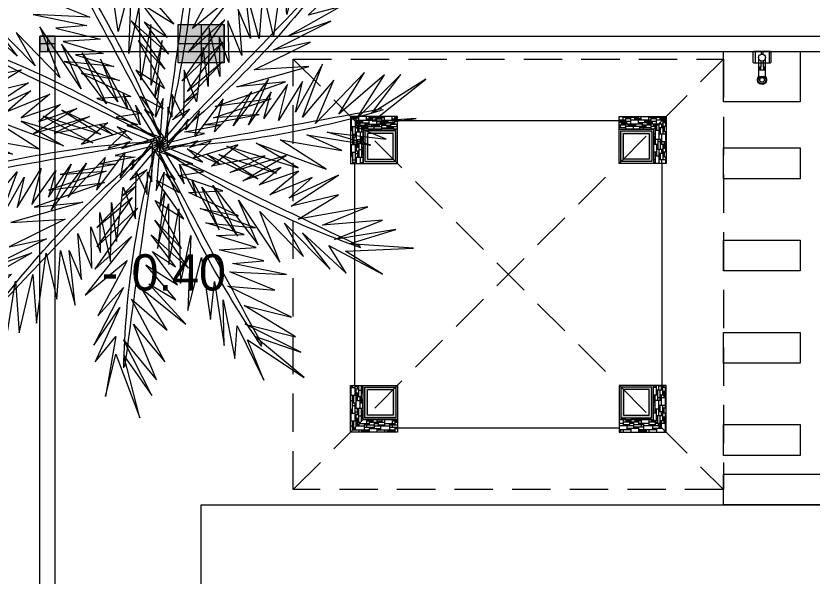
# Model space of a CAD drawing. Header units: millimetres. Extents: x -667 to -468, y -723 to -475.
# Drawn here: x -584.16 to -578.98, y -668.27 to -664.62 of the extents above; entities that cross this region are included whole.
import ezdxf

# ---------------------------------------------------------------- set-up
doc = ezdxf.new("R2010")
doc.units = ezdxf.units.MM
doc.linetypes.add('DASHED2', pattern=[0.375, 0.25, -0.125])
doc.linetypes.add('HIDDEN', pattern=[0.375, 0.25, -0.125])
doc.layers.get('0').update_dxf_attribs({"lineweight": 9})
for name, color, linetype, lineweight in [('BLOCK', 231, 'Continuous', 5), ('COLUMN', 11, 'Continuous', 9), ('dinding', 36, 'Continuous', 9), ('FIX', 12, 'Continuous', 9), ('GARIS ATAP', 24, 'HIDDEN', 0), ('HATCH 2', 250, 'Continuous', 5), ('NOTASI', 250, 'Continuous', 5), ('TEXT', 26, 'Continuous', 5), ('WALL', 1, 'Continuous', 9)]:
    doc.layers.add(name, color=color, linetype=linetype, lineweight=lineweight)
doc.layers.add('LANDSCAPE', color=7, linetype='Continuous', lineweight=9, true_color=0x002409)
doc.styles.get("Standard").update_dxf_attribs({"font": 'arial.ttf'})

# ---------------------------------------------------------------- blocks, each defined once
blk = doc.blocks.new('ffd')
at = {"layer": 'COLUMN'}
h = blk.add_hatch(color=256, dxfattribs=at)
h.paths.add_polyline_path([(-860.5849, -269.0408), (-860.3849, -269.0408), (-860.3849, -268.8408), (-860.5849, -268.8408)])
h.paths.add_polyline_path([(-860.5683, -268.8575), (-860.4016, -268.8575), (-860.4016, -269.0241), (-860.5683, -269.0241)], flags=16)
h = blk.add_hatch(color=256, dxfattribs=at)
h.paths.add_polyline_path([(-858.7183, -268.8408), (-858.9183, -268.8408), (-858.9183, -269.0408), (-858.7183, -269.0408)])
h.paths.add_polyline_path([(-858.7349, -269.0241), (-858.9016, -269.0241), (-858.9016, -268.8575), (-858.7349, -268.8575)], flags=16)
h = blk.add_hatch(color=256, dxfattribs=at)
h.paths.add_polyline_path([(-860.5849, -270.7075), (-860.3849, -270.7075), (-860.3849, -270.5075), (-860.5849, -270.5075)])
h.paths.add_polyline_path([(-860.5683, -270.5241), (-860.4016, -270.5241), (-860.4016, -270.6908), (-860.5683, -270.6908)], flags=16)
h = blk.add_hatch(color=256, dxfattribs=at)
h.paths.add_polyline_path([(-858.7183, -270.5075), (-858.9183, -270.5075), (-858.9183, -270.7075), (-858.7183, -270.7075)])
h.paths.add_polyline_path([(-858.7349, -270.6908), (-858.9016, -270.6908), (-858.9016, -270.5241), (-858.7349, -270.5241)], flags=16)
at = {"layer": 'HATCH 2'}
h = blk.add_hatch(dxfattribs=at)
h.set_pattern_fill('CUTSTONE', color=256, scale=0.166667, angle=-90, style=0, pattern_type=2)
h.set_pattern_definition([(270, (-875.11177, -341.37514), (0.16666667, -3e-17), [0.125, -0.04166667]), (270, (-875.10344, -341.37514), (0.16666667, -3e-17), [-0.05, 0.05, -0.025, 0.04166667]), (270, (-875.0951, -341.37514), (0.16666667, -3e-17), [-0.075, 0.09166667]), (270, (-875.08677, -341.37514), (0.16666667, -3e-17), [0.075, -0.09166667]), (270, (-875.07844, -341.37514), (0.16666667, -3e-17), [-0.03333333, 0.13333333]), (270, (-875.0701, -341.37514), (0.16666667, -3e-17), [0.05833333, -0.04166667, 0.05, -0.01666667]), (270, (-875.06177, -341.43348), (0.16666667, -3e-17), [0.13333333, -0.03333333]), (270, (-875.05344, -341.36681), (0.16666667, -3e-17), [0.09166667, -0.075]), (270, (-875.0451, -341.34181), (0.16666667, -3e-17), [0.075, -0.09166667]), (270, (-875.03677, -341.37514), (0.16666667, -3e-17), [0.13333333, -0.03333333]), (270, (-875.02844, -341.37514), (0.16666667, -3e-17), [-0.06666667, 0.04166667, -0.025, 0.03333333]), (270, (-875.0201, -341.45848), (0.16666667, -3e-17), [0.1, -0.06666667]), (270, (-875.01177, -341.39181), (0.16666667, -3e-17), [0.06666667, -0.03333333, 0.025, -0.04166667]), (270, (-875.00344, -341.42514), (0.16666667, -3e-17), [0.06666667, -0.025, 0.04166667, -0.03333333]), (270, (-874.9951, -341.49181), (0.16666667, -3e-17), [0.1, -0.06666667]), (270, (-874.98677, -341.42514), (0.16666667, -3e-17), [0.06666667, -0.1]), (270, (-874.97844, -341.45848), (0.16666667, -3e-17), [0.075, -0.09166667]), (270, (-874.9701, -341.45848), (0.16666667, -3e-17), [-0.05, 0.11666667]), (270, (-874.96177, -341.40848), (0.16666667, -3e-17), [0.05, -0.11666667]), (270, (-874.95344, -341.45848), (0.16666667, -3e-17), [0.11666667, -0.05]), (360, (-875.0451, -341.37514), (4e-17, 0.16666667), [0.025, -0.06666667, 0.05833333, -0.01666667]), (360, (-875.03677, -341.39181), (4e-17, 0.16666667), [0.04166667, -0.025, 0.01666667, -0.08333333]), (360, (-875.0701, -341.40014), (4e-17, 0.16666667), [0.01666667, -0.15]), (360, (-875.08677, -341.40848), (4e-17, 0.16666667), [0.01666667, -0.1, 0.025, -0.025]), (360, (-875.05344, -341.41681), (4e-17, 0.16666667), [0.01666667, -0.15]), (360, (-875.11177, -341.42514), (4e-17, 0.16666667), [0.025, -0.075, 0.04166667, -0.025]), (360, (-875.07844, -341.43348), (4e-17, 0.16666667), [0.025, -0.14166667]), (360, (-875.03677, -341.44181), (4e-17, 0.16666667), [0.025, -0.00833333, 0.01666667, -0.11666667]), (360, (-875.10344, -341.45014), (4e-17, 0.16666667), [0.025, -0.14166667]), (360, (-875.06177, -341.45848), (4e-17, 0.16666667), [0.025, -0.00833333, 0.025, -0.01666667, 0.04166667, -0.05]), (360, (-875.06177, -341.47514), (4e-17, 0.16666667), [-0.11666667, 0.01666667, -0.01666667, 0.01666667]), (360, (-875.03677, -341.48348), (4e-17, 0.16666667), [0.01666667, -0.15]), (360, (-875.0951, -341.49181), (4e-17, 0.16666667), [0.01666667, -0.05833333, 0.04166667, -0.05]), (360, (-875.0701, -341.50014), (4e-17, 0.16666667), [0.00833333, -0.10833333, 0.025, -0.025]), (360, (-875.06177, -341.50848), (4e-17, 0.16666667), [0.04166667, -0.04166667, 0.025, -0.05833333]), (360, (-875.0201, -341.51681), (4e-17, 0.16666667), [0.025, -0.04166667, 0.01666667, -0.08333333]), (360, (-875.07844, -341.52514), (4e-17, 0.16666667), [0.01666667, -0.15]), (360, (-875.06177, -341.53348), (4e-17, 0.16666667), [0.01666667, -0.05, 0.025, -0.075])])
h.paths.add_polyline_path([(-860.6794, -269.0519), (-860.5961, -269.0519), (-860.5961, -268.8297), (-860.6794, -268.7463)])
h = blk.add_hatch(dxfattribs=at)
h.set_pattern_fill('CUTSTONE', color=256, scale=0.166667, style=0, pattern_type=2)
h.set_pattern_definition([(360, (-875.11177, -341.37514), (4e-17, 0.16666667), [0.125, -0.04166667]), (360, (-875.11177, -341.36681), (4e-17, 0.16666667), [-0.05, 0.05, -0.025, 0.04166667]), (360, (-875.11177, -341.35848), (4e-17, 0.16666667), [-0.075, 0.09166667]), (360, (-875.11177, -341.35014), (4e-17, 0.16666667), [0.075, -0.09166667]), (360, (-875.11177, -341.34181), (4e-17, 0.16666667), [-0.03333333, 0.13333333]), (360, (-875.11177, -341.33348), (4e-17, 0.16666667), [0.05833333, -0.04166667, 0.05, -0.01666667]), (360, (-875.05344, -341.32514), (4e-17, 0.16666667), [0.13333333, -0.03333333]), (360, (-875.1201, -341.31681), (4e-17, 0.16666667), [0.09166667, -0.075]), (360, (-875.1451, -341.30848), (4e-17, 0.16666667), [0.075, -0.09166667]), (360, (-875.11177, -341.30014), (4e-17, 0.16666667), [0.13333333, -0.03333333]), (360, (-875.11177, -341.29181), (4e-17, 0.16666667), [-0.06666667, 0.04166667, -0.025, 0.03333333]), (360, (-875.02844, -341.28348), (4e-17, 0.16666667), [0.1, -0.06666667]), (360, (-875.0951, -341.27514), (4e-17, 0.16666667), [0.06666667, -0.03333333, 0.025, -0.04166667]), (360, (-875.06177, -341.26681), (4e-17, 0.16666667), [0.06666667, -0.025, 0.04166667, -0.03333333]), (360, (-874.9951, -341.25848), (4e-17, 0.16666667), [0.1, -0.06666667]), (360, (-875.06177, -341.25014), (4e-17, 0.16666667), [0.06666667, -0.1]), (360, (-875.02844, -341.24181), (4e-17, 0.16666667), [0.075, -0.09166667]), (360, (-875.02844, -341.23348), (4e-17, 0.16666667), [-0.05, 0.11666667]), (360, (-875.07844, -341.22514), (4e-17, 0.16666667), [0.05, -0.11666667]), (360, (-875.02844, -341.21681), (4e-17, 0.16666667), [0.11666667, -0.05]), (90, (-875.11177, -341.30848), (-0.16666667, 5e-17), [0.025, -0.06666667, 0.05833333, -0.01666667]), (90, (-875.0951, -341.30014), (-0.16666667, 5e-17), [0.04166667, -0.025, 0.01666667, -0.08333333]), (90, (-875.08677, -341.33348), (-0.16666667, 5e-17), [0.01666667, -0.15]), (90, (-875.07844, -341.35014), (-0.16666667, 5e-17), [0.01666667, -0.1, 0.025, -0.025]), (90, (-875.0701, -341.31681), (-0.16666667, 5e-17), [0.01666667, -0.15]), (90, (-875.06177, -341.37514), (-0.16666667, 5e-17), [0.025, -0.075, 0.04166667, -0.025]), (90, (-875.05344, -341.34181), (-0.16666667, 5e-17), [0.025, -0.14166667]), (90, (-875.0451, -341.30014), (-0.16666667, 5e-17), [0.025, -0.00833333, 0.01666667, -0.11666667]), (90, (-875.03677, -341.36681), (-0.16666667, 5e-17), [0.025, -0.14166667]), (90, (-875.02844, -341.32514), (-0.16666667, 5e-17), [0.025, -0.00833333, 0.025, -0.01666667, 0.04166667, -0.05]), (90, (-875.01177, -341.32514), (-0.16666667, 5e-17), [-0.11666667, 0.01666667, -0.01666667, 0.01666667]), (90, (-875.00344, -341.30014), (-0.16666667, 5e-17), [0.01666667, -0.15]), (90, (-874.9951, -341.35848), (-0.16666667, 5e-17), [0.01666667, -0.05833333, 0.04166667, -0.05]), (90, (-874.98677, -341.33348), (-0.16666667, 5e-17), [0.00833333, -0.10833333, 0.025, -0.025]), (90, (-874.97844, -341.32514), (-0.16666667, 5e-17), [0.04166667, -0.04166667, 0.025, -0.05833333]), (90, (-874.9701, -341.28348), (-0.16666667, 5e-17), [0.025, -0.04166667, 0.01666667, -0.08333333]), (90, (-874.96177, -341.34181), (-0.16666667, 5e-17), [0.01666667, -0.15]), (90, (-874.95344, -341.32514), (-0.16666667, 5e-17), [0.01666667, -0.05, 0.025, -0.075])])
h.paths.add_polyline_path([(-860.6794, -268.7463), (-860.5961, -268.8297), (-860.3738, -268.8297), (-860.3738, -268.7463)])
h = blk.add_hatch(dxfattribs=at)
h.set_pattern_fill('CUTSTONE', color=256, scale=0.166667, style=0, pattern_type=2)
h.set_pattern_definition([(180, (-844.19144, -341.37514), (-4e-17, 0.16666667), [0.125, -0.04166667]), (180, (-844.19144, -341.36681), (-4e-17, 0.16666667), [-0.05, 0.05, -0.025, 0.04166667]), (180, (-844.19144, -341.35848), (-4e-17, 0.16666667), [-0.075, 0.09166667]), (180, (-844.19144, -341.35014), (-4e-17, 0.16666667), [0.075, -0.09166667]), (180, (-844.19144, -341.34181), (-4e-17, 0.16666667), [-0.03333333, 0.13333333]), (180, (-844.19144, -341.33348), (-4e-17, 0.16666667), [0.05833333, -0.04166667, 0.05, -0.01666667]), (180, (-844.24977, -341.32514), (-4e-17, 0.16666667), [0.13333333, -0.03333333]), (180, (-844.1831, -341.31681), (-4e-17, 0.16666667), [0.09166667, -0.075]), (180, (-844.1581, -341.30848), (-4e-17, 0.16666667), [0.075, -0.09166667]), (180, (-844.19144, -341.30014), (-4e-17, 0.16666667), [0.13333333, -0.03333333]), (180, (-844.19144, -341.29181), (-4e-17, 0.16666667), [-0.06666667, 0.04166667, -0.025, 0.03333333]), (180, (-844.27477, -341.28348), (-4e-17, 0.16666667), [0.1, -0.06666667]), (180, (-844.2081, -341.27514), (-4e-17, 0.16666667), [0.06666667, -0.03333333, 0.025, -0.04166667]), (180, (-844.24144, -341.26681), (-4e-17, 0.16666667), [0.06666667, -0.025, 0.04166667, -0.03333333]), (180, (-844.3081, -341.25848), (-4e-17, 0.16666667), [0.1, -0.06666667]), (180, (-844.24144, -341.25014), (-4e-17, 0.16666667), [0.06666667, -0.1]), (180, (-844.27477, -341.24181), (-4e-17, 0.16666667), [0.075, -0.09166667]), (180, (-844.27477, -341.23348), (-4e-17, 0.16666667), [-0.05, 0.11666667]), (180, (-844.22477, -341.22514), (-4e-17, 0.16666667), [0.05, -0.11666667]), (180, (-844.27477, -341.21681), (-4e-17, 0.16666667), [0.11666667, -0.05]), (90, (-844.19144, -341.30848), (0.16666667, 5e-17), [0.025, -0.06666667, 0.05833333, -0.01666667]), (90, (-844.2081, -341.30014), (0.16666667, 5e-17), [0.04166667, -0.025, 0.01666667, -0.08333333]), (90, (-844.21644, -341.33348), (0.16666667, 5e-17), [0.01666667, -0.15]), (90, (-844.22477, -341.35014), (0.16666667, 5e-17), [0.01666667, -0.1, 0.025, -0.025]), (90, (-844.2331, -341.31681), (0.16666667, 5e-17), [0.01666667, -0.15]), (90, (-844.24144, -341.37514), (0.16666667, 5e-17), [0.025, -0.075, 0.04166667, -0.025]), (90, (-844.24977, -341.34181), (0.16666667, 5e-17), [0.025, -0.14166667]), (90, (-844.2581, -341.30014), (0.16666667, 5e-17), [0.025, -0.00833333, 0.01666667, -0.11666667]), (90, (-844.26644, -341.36681), (0.16666667, 5e-17), [0.025, -0.14166667]), (90, (-844.27477, -341.32514), (0.16666667, 5e-17), [0.025, -0.00833333, 0.025, -0.01666667, 0.04166667, -0.05]), (90, (-844.29144, -341.32514), (0.16666667, 5e-17), [-0.11666667, 0.01666667, -0.01666667, 0.01666667]), (90, (-844.29977, -341.30014), (0.16666667, 5e-17), [0.01666667, -0.15]), (90, (-844.3081, -341.35848), (0.16666667, 5e-17), [0.01666667, -0.05833333, 0.04166667, -0.05]), (90, (-844.31644, -341.33348), (0.16666667, 5e-17), [0.00833333, -0.10833333, 0.025, -0.025]), (90, (-844.32477, -341.32514), (0.16666667, 5e-17), [0.04166667, -0.04166667, 0.025, -0.05833333]), (90, (-844.3331, -341.28348), (0.16666667, 5e-17), [0.025, -0.04166667, 0.01666667, -0.08333333]), (90, (-844.34144, -341.34181), (0.16666667, 5e-17), [0.01666667, -0.15]), (90, (-844.34977, -341.32514), (0.16666667, 5e-17), [0.01666667, -0.05, 0.025, -0.075])])
h.paths.add_polyline_path([(-858.9294, -268.7463), (-858.9294, -268.8297), (-858.7072, -268.8297), (-858.6238, -268.7463)])
h = blk.add_hatch(dxfattribs=at)
h.set_pattern_fill('CUTSTONE', color=256, scale=0.166667, style=0, pattern_type=2)
h.set_pattern_definition([(270, (-844.19144, -341.37514), (-0.16666667, -3e-17), [0.125, -0.04166667]), (270, (-844.19977, -341.37514), (-0.16666667, -3e-17), [-0.05, 0.05, -0.025, 0.04166667]), (270, (-844.2081, -341.37514), (-0.16666667, -3e-17), [-0.075, 0.09166667]), (270, (-844.21644, -341.37514), (-0.16666667, -3e-17), [0.075, -0.09166667]), (270, (-844.22477, -341.37514), (-0.16666667, -3e-17), [-0.03333333, 0.13333333]), (270, (-844.2331, -341.37514), (-0.16666667, -3e-17), [0.05833333, -0.04166667, 0.05, -0.01666667]), (270, (-844.24144, -341.43348), (-0.16666667, -3e-17), [0.13333333, -0.03333333]), (270, (-844.24977, -341.36681), (-0.16666667, -3e-17), [0.09166667, -0.075]), (270, (-844.2581, -341.34181), (-0.16666667, -3e-17), [0.075, -0.09166667]), (270, (-844.26644, -341.37514), (-0.16666667, -3e-17), [0.13333333, -0.03333333]), (270, (-844.27477, -341.37514), (-0.16666667, -3e-17), [-0.06666667, 0.04166667, -0.025, 0.03333333]), (270, (-844.2831, -341.45848), (-0.16666667, -3e-17), [0.1, -0.06666667]), (270, (-844.29144, -341.39181), (-0.16666667, -3e-17), [0.06666667, -0.03333333, 0.025, -0.04166667]), (270, (-844.29977, -341.42514), (-0.16666667, -3e-17), [0.06666667, -0.025, 0.04166667, -0.03333333]), (270, (-844.3081, -341.49181), (-0.16666667, -3e-17), [0.1, -0.06666667]), (270, (-844.31644, -341.42514), (-0.16666667, -3e-17), [0.06666667, -0.1]), (270, (-844.32477, -341.45848), (-0.16666667, -3e-17), [0.075, -0.09166667]), (270, (-844.3331, -341.45848), (-0.16666667, -3e-17), [-0.05, 0.11666667]), (270, (-844.34144, -341.40848), (-0.16666667, -3e-17), [0.05, -0.11666667]), (270, (-844.34977, -341.45848), (-0.16666667, -3e-17), [0.11666667, -0.05]), (180, (-844.2581, -341.37514), (-4e-17, 0.16666667), [0.025, -0.06666667, 0.05833333, -0.01666667]), (180, (-844.26644, -341.39181), (-4e-17, 0.16666667), [0.04166667, -0.025, 0.01666667, -0.08333333]), (180, (-844.2331, -341.40014), (-4e-17, 0.16666667), [0.01666667, -0.15]), (180, (-844.21644, -341.40848), (-4e-17, 0.16666667), [0.01666667, -0.1, 0.025, -0.025]), (180, (-844.24977, -341.41681), (-4e-17, 0.16666667), [0.01666667, -0.15]), (180, (-844.19144, -341.42514), (-4e-17, 0.16666667), [0.025, -0.075, 0.04166667, -0.025]), (180, (-844.22477, -341.43348), (-4e-17, 0.16666667), [0.025, -0.14166667]), (180, (-844.26644, -341.44181), (-4e-17, 0.16666667), [0.025, -0.00833333, 0.01666667, -0.11666667]), (180, (-844.19977, -341.45014), (-4e-17, 0.16666667), [0.025, -0.14166667]), (180, (-844.24144, -341.45848), (-4e-17, 0.16666667), [0.025, -0.00833333, 0.025, -0.01666667, 0.04166667, -0.05]), (180, (-844.24144, -341.47514), (-4e-17, 0.16666667), [-0.11666667, 0.01666667, -0.01666667, 0.01666667]), (180, (-844.26644, -341.48348), (-4e-17, 0.16666667), [0.01666667, -0.15]), (180, (-844.2081, -341.49181), (-4e-17, 0.16666667), [0.01666667, -0.05833333, 0.04166667, -0.05]), (180, (-844.2331, -341.50014), (-4e-17, 0.16666667), [0.00833333, -0.10833333, 0.025, -0.025]), (180, (-844.24144, -341.50848), (-4e-17, 0.16666667), [0.04166667, -0.04166667, 0.025, -0.05833333]), (180, (-844.2831, -341.51681), (-4e-17, 0.16666667), [0.025, -0.04166667, 0.01666667, -0.08333333]), (180, (-844.22477, -341.52514), (-4e-17, 0.16666667), [0.01666667, -0.15]), (180, (-844.24144, -341.53348), (-4e-17, 0.16666667), [0.01666667, -0.05, 0.025, -0.075])])
h.paths.add_polyline_path([(-858.6238, -268.7463), (-858.7072, -268.8297), (-858.7072, -269.0519), (-858.6238, -269.0519)])
h = blk.add_hatch(dxfattribs=at)
h.set_pattern_fill('CUTSTONE', color=256, scale=0.166667, style=0, pattern_type=2)
h.set_pattern_definition([(90, (-875.11177, -198.1731), (0.16666667, 3e-17), [0.125, -0.04166667]), (90, (-875.10344, -198.1731), (0.16666667, 3e-17), [-0.05, 0.05, -0.025, 0.04166667]), (90, (-875.0951, -198.1731), (0.16666667, 3e-17), [-0.075, 0.09166667]), (90, (-875.08677, -198.1731), (0.16666667, 3e-17), [0.075, -0.09166667]), (90, (-875.07844, -198.1731), (0.16666667, 3e-17), [-0.03333333, 0.13333333]), (90, (-875.0701, -198.1731), (0.16666667, 3e-17), [0.05833333, -0.04166667, 0.05, -0.01666667]), (90, (-875.06177, -198.11476), (0.16666667, 3e-17), [0.13333333, -0.03333333]), (90, (-875.05344, -198.18143), (0.16666667, 3e-17), [0.09166667, -0.075]), (90, (-875.0451, -198.20643), (0.16666667, 3e-17), [0.075, -0.09166667]), (90, (-875.03677, -198.1731), (0.16666667, 3e-17), [0.13333333, -0.03333333]), (90, (-875.02844, -198.1731), (0.16666667, 3e-17), [-0.06666667, 0.04166667, -0.025, 0.03333333]), (90, (-875.0201, -198.08976), (0.16666667, 3e-17), [0.1, -0.06666667]), (90, (-875.01177, -198.15643), (0.16666667, 3e-17), [0.06666667, -0.03333333, 0.025, -0.04166667]), (90, (-875.00344, -198.1231), (0.16666667, 3e-17), [0.06666667, -0.025, 0.04166667, -0.03333333]), (90, (-874.9951, -198.05643), (0.16666667, 3e-17), [0.1, -0.06666667]), (90, (-874.98677, -198.1231), (0.16666667, 3e-17), [0.06666667, -0.1]), (90, (-874.97844, -198.08976), (0.16666667, 3e-17), [0.075, -0.09166667]), (90, (-874.9701, -198.08976), (0.16666667, 3e-17), [-0.05, 0.11666667]), (90, (-874.96177, -198.13976), (0.16666667, 3e-17), [0.05, -0.11666667]), (90, (-874.95344, -198.08976), (0.16666667, 3e-17), [0.11666667, -0.05]), (1e-14, (-875.0451, -198.1731), (4e-17, -0.16666667), [0.025, -0.06666667, 0.05833333, -0.01666667]), (1e-14, (-875.03677, -198.15643), (4e-17, -0.16666667), [0.04166667, -0.025, 0.01666667, -0.08333333]), (1e-14, (-875.0701, -198.1481), (4e-17, -0.16666667), [0.01666667, -0.15]), (1e-14, (-875.08677, -198.13976), (4e-17, -0.16666667), [0.01666667, -0.1, 0.025, -0.025]), (1e-14, (-875.05344, -198.13143), (4e-17, -0.16666667), [0.01666667, -0.15]), (1e-14, (-875.11177, -198.1231), (4e-17, -0.16666667), [0.025, -0.075, 0.04166667, -0.025]), (1e-14, (-875.07844, -198.11476), (4e-17, -0.16666667), [0.025, -0.14166667]), (1e-14, (-875.03677, -198.10643), (4e-17, -0.16666667), [0.025, -0.00833333, 0.01666667, -0.11666667]), (1e-14, (-875.10344, -198.0981), (4e-17, -0.16666667), [0.025, -0.14166667]), (1e-14, (-875.06177, -198.08976), (4e-17, -0.16666667), [0.025, -0.00833333, 0.025, -0.01666667, 0.04166667, -0.05]), (1e-14, (-875.06177, -198.0731), (4e-17, -0.16666667), [-0.11666667, 0.01666667, -0.01666667, 0.01666667]), (1e-14, (-875.03677, -198.06476), (4e-17, -0.16666667), [0.01666667, -0.15]), (1e-14, (-875.0951, -198.05643), (4e-17, -0.16666667), [0.01666667, -0.05833333, 0.04166667, -0.05]), (1e-14, (-875.0701, -198.0481), (4e-17, -0.16666667), [0.00833333, -0.10833333, 0.025, -0.025]), (1e-14, (-875.06177, -198.03976), (4e-17, -0.16666667), [0.04166667, -0.04166667, 0.025, -0.05833333]), (1e-14, (-875.0201, -198.03143), (4e-17, -0.16666667), [0.025, -0.04166667, 0.01666667, -0.08333333]), (1e-14, (-875.07844, -198.0231), (4e-17, -0.16666667), [0.01666667, -0.15]), (1e-14, (-875.06177, -198.01476), (4e-17, -0.16666667), [0.01666667, -0.05, 0.025, -0.075])])
h.paths.add_polyline_path([(-860.6794, -270.8019), (-860.5961, -270.7186), (-860.5961, -270.4963), (-860.6794, -270.4963)])
h = blk.add_hatch(dxfattribs=at)
h.set_pattern_fill('CUTSTONE', color=256, scale=0.166667, style=0, pattern_type=2)
h.set_pattern_definition([(90, (-844.19144, -198.1731), (-0.16666667, 3e-17), [0.125, -0.04166667]), (90, (-844.19977, -198.1731), (-0.16666667, 3e-17), [-0.05, 0.05, -0.025, 0.04166667]), (90, (-844.2081, -198.1731), (-0.16666667, 3e-17), [-0.075, 0.09166667]), (90, (-844.21644, -198.1731), (-0.16666667, 3e-17), [0.075, -0.09166667]), (90, (-844.22477, -198.1731), (-0.16666667, 3e-17), [-0.03333333, 0.13333333]), (90, (-844.2331, -198.1731), (-0.16666667, 3e-17), [0.05833333, -0.04166667, 0.05, -0.01666667]), (90, (-844.24144, -198.11476), (-0.16666667, 3e-17), [0.13333333, -0.03333333]), (90, (-844.24977, -198.18143), (-0.16666667, 3e-17), [0.09166667, -0.075]), (90, (-844.2581, -198.20643), (-0.16666667, 3e-17), [0.075, -0.09166667]), (90, (-844.26644, -198.1731), (-0.16666667, 3e-17), [0.13333333, -0.03333333]), (90, (-844.27477, -198.1731), (-0.16666667, 3e-17), [-0.06666667, 0.04166667, -0.025, 0.03333333]), (90, (-844.2831, -198.08976), (-0.16666667, 3e-17), [0.1, -0.06666667]), (90, (-844.29144, -198.15643), (-0.16666667, 3e-17), [0.06666667, -0.03333333, 0.025, -0.04166667]), (90, (-844.29977, -198.1231), (-0.16666667, 3e-17), [0.06666667, -0.025, 0.04166667, -0.03333333]), (90, (-844.3081, -198.05643), (-0.16666667, 3e-17), [0.1, -0.06666667]), (90, (-844.31644, -198.1231), (-0.16666667, 3e-17), [0.06666667, -0.1]), (90, (-844.32477, -198.08976), (-0.16666667, 3e-17), [0.075, -0.09166667]), (90, (-844.3331, -198.08976), (-0.16666667, 3e-17), [-0.05, 0.11666667]), (90, (-844.34144, -198.13976), (-0.16666667, 3e-17), [0.05, -0.11666667]), (90, (-844.34977, -198.08976), (-0.16666667, 3e-17), [0.11666667, -0.05]), (180, (-844.2581, -198.1731), (-4e-17, -0.16666667), [0.025, -0.06666667, 0.05833333, -0.01666667]), (180, (-844.26644, -198.15643), (-4e-17, -0.16666667), [0.04166667, -0.025, 0.01666667, -0.08333333]), (180, (-844.2331, -198.1481), (-4e-17, -0.16666667), [0.01666667, -0.15]), (180, (-844.21644, -198.13976), (-4e-17, -0.16666667), [0.01666667, -0.1, 0.025, -0.025]), (180, (-844.24977, -198.13143), (-4e-17, -0.16666667), [0.01666667, -0.15]), (180, (-844.19144, -198.1231), (-4e-17, -0.16666667), [0.025, -0.075, 0.04166667, -0.025]), (180, (-844.22477, -198.11476), (-4e-17, -0.16666667), [0.025, -0.14166667]), (180, (-844.26644, -198.10643), (-4e-17, -0.16666667), [0.025, -0.00833333, 0.01666667, -0.11666667]), (180, (-844.19977, -198.0981), (-4e-17, -0.16666667), [0.025, -0.14166667]), (180, (-844.24144, -198.08976), (-4e-17, -0.16666667), [0.025, -0.00833333, 0.025, -0.01666667, 0.04166667, -0.05]), (180, (-844.24144, -198.0731), (-4e-17, -0.16666667), [-0.11666667, 0.01666667, -0.01666667, 0.01666667]), (180, (-844.26644, -198.06476), (-4e-17, -0.16666667), [0.01666667, -0.15]), (180, (-844.2081, -198.05643), (-4e-17, -0.16666667), [0.01666667, -0.05833333, 0.04166667, -0.05]), (180, (-844.2331, -198.0481), (-4e-17, -0.16666667), [0.00833333, -0.10833333, 0.025, -0.025]), (180, (-844.24144, -198.03976), (-4e-17, -0.16666667), [0.04166667, -0.04166667, 0.025, -0.05833333]), (180, (-844.2831, -198.03143), (-4e-17, -0.16666667), [0.025, -0.04166667, 0.01666667, -0.08333333]), (180, (-844.22477, -198.0231), (-4e-17, -0.16666667), [0.01666667, -0.15]), (180, (-844.24144, -198.01476), (-4e-17, -0.16666667), [0.01666667, -0.05, 0.025, -0.075])])
h.paths.add_polyline_path([(-858.6238, -270.4963), (-858.7072, -270.4963), (-858.7072, -270.7186), (-858.6238, -270.8019)])
h = blk.add_hatch(dxfattribs=at)
h.set_pattern_fill('CUTSTONE', color=256, scale=0.166667, style=0, pattern_type=2)
h.set_pattern_definition([(1e-14, (-875.11177, -198.1731), (4e-17, -0.16666667), [0.125, -0.04166667]), (1e-14, (-875.11177, -198.18143), (4e-17, -0.16666667), [-0.05, 0.05, -0.025, 0.04166667]), (1e-14, (-875.11177, -198.18976), (4e-17, -0.16666667), [-0.075, 0.09166667]), (1e-14, (-875.11177, -198.1981), (4e-17, -0.16666667), [0.075, -0.09166667]), (1e-14, (-875.11177, -198.20643), (4e-17, -0.16666667), [-0.03333333, 0.13333333]), (1e-14, (-875.11177, -198.21476), (4e-17, -0.16666667), [0.05833333, -0.04166667, 0.05, -0.01666667]), (1e-14, (-875.05344, -198.2231), (4e-17, -0.16666667), [0.13333333, -0.03333333]), (1e-14, (-875.1201, -198.23143), (4e-17, -0.16666667), [0.09166667, -0.075]), (1e-14, (-875.1451, -198.23976), (4e-17, -0.16666667), [0.075, -0.09166667]), (1e-14, (-875.11177, -198.2481), (4e-17, -0.16666667), [0.13333333, -0.03333333]), (1e-14, (-875.11177, -198.25643), (4e-17, -0.16666667), [-0.06666667, 0.04166667, -0.025, 0.03333333]), (1e-14, (-875.02844, -198.26476), (4e-17, -0.16666667), [0.1, -0.06666667]), (1e-14, (-875.0951, -198.2731), (4e-17, -0.16666667), [0.06666667, -0.03333333, 0.025, -0.04166667]), (1e-14, (-875.06177, -198.28143), (4e-17, -0.16666667), [0.06666667, -0.025, 0.04166667, -0.03333333]), (1e-14, (-874.9951, -198.28976), (4e-17, -0.16666667), [0.1, -0.06666667]), (1e-14, (-875.06177, -198.2981), (4e-17, -0.16666667), [0.06666667, -0.1]), (1e-14, (-875.02844, -198.30643), (4e-17, -0.16666667), [0.075, -0.09166667]), (1e-14, (-875.02844, -198.31476), (4e-17, -0.16666667), [-0.05, 0.11666667]), (1e-14, (-875.07844, -198.3231), (4e-17, -0.16666667), [0.05, -0.11666667]), (1e-14, (-875.02844, -198.33143), (4e-17, -0.16666667), [0.11666667, -0.05]), (270, (-875.11177, -198.23976), (-0.16666667, -5e-17), [0.025, -0.06666667, 0.05833333, -0.01666667]), (270, (-875.0951, -198.2481), (-0.16666667, -5e-17), [0.04166667, -0.025, 0.01666667, -0.08333333]), (270, (-875.08677, -198.21476), (-0.16666667, -5e-17), [0.01666667, -0.15]), (270, (-875.07844, -198.1981), (-0.16666667, -5e-17), [0.01666667, -0.1, 0.025, -0.025]), (270, (-875.0701, -198.23143), (-0.16666667, -5e-17), [0.01666667, -0.15]), (270, (-875.06177, -198.1731), (-0.16666667, -5e-17), [0.025, -0.075, 0.04166667, -0.025]), (270, (-875.05344, -198.20643), (-0.16666667, -5e-17), [0.025, -0.14166667]), (270, (-875.0451, -198.2481), (-0.16666667, -5e-17), [0.025, -0.00833333, 0.01666667, -0.11666667]), (270, (-875.03677, -198.18143), (-0.16666667, -5e-17), [0.025, -0.14166667]), (270, (-875.02844, -198.2231), (-0.16666667, -5e-17), [0.025, -0.00833333, 0.025, -0.01666667, 0.04166667, -0.05]), (270, (-875.01177, -198.2231), (-0.16666667, -5e-17), [-0.11666667, 0.01666667, -0.01666667, 0.01666667]), (270, (-875.00344, -198.2481), (-0.16666667, -5e-17), [0.01666667, -0.15]), (270, (-874.9951, -198.18976), (-0.16666667, -5e-17), [0.01666667, -0.05833333, 0.04166667, -0.05]), (270, (-874.98677, -198.21476), (-0.16666667, -5e-17), [0.00833333, -0.10833333, 0.025, -0.025]), (270, (-874.97844, -198.2231), (-0.16666667, -5e-17), [0.04166667, -0.04166667, 0.025, -0.05833333]), (270, (-874.9701, -198.26476), (-0.16666667, -5e-17), [0.025, -0.04166667, 0.01666667, -0.08333333]), (270, (-874.96177, -198.20643), (-0.16666667, -5e-17), [0.01666667, -0.15]), (270, (-874.95344, -198.2231), (-0.16666667, -5e-17), [0.01666667, -0.05, 0.025, -0.075])])
h.paths.add_polyline_path([(-860.3738, -270.8019), (-860.3738, -270.7186), (-860.5961, -270.7186), (-860.6794, -270.8019)])
h = blk.add_hatch(dxfattribs=at)
h.set_pattern_fill('CUTSTONE', color=256, scale=0.166667, style=0, pattern_type=2)
h.set_pattern_definition([(180, (-844.19144, -198.1731), (-4e-17, -0.16666667), [0.125, -0.04166667]), (180, (-844.19144, -198.18143), (-4e-17, -0.16666667), [-0.05, 0.05, -0.025, 0.04166667]), (180, (-844.19144, -198.18976), (-4e-17, -0.16666667), [-0.075, 0.09166667]), (180, (-844.19144, -198.1981), (-4e-17, -0.16666667), [0.075, -0.09166667]), (180, (-844.19144, -198.20643), (-4e-17, -0.16666667), [-0.03333333, 0.13333333]), (180, (-844.19144, -198.21476), (-4e-17, -0.16666667), [0.05833333, -0.04166667, 0.05, -0.01666667]), (180, (-844.24977, -198.2231), (-4e-17, -0.16666667), [0.13333333, -0.03333333]), (180, (-844.1831, -198.23143), (-4e-17, -0.16666667), [0.09166667, -0.075]), (180, (-844.1581, -198.23976), (-4e-17, -0.16666667), [0.075, -0.09166667]), (180, (-844.19144, -198.2481), (-4e-17, -0.16666667), [0.13333333, -0.03333333]), (180, (-844.19144, -198.25643), (-4e-17, -0.16666667), [-0.06666667, 0.04166667, -0.025, 0.03333333]), (180, (-844.27477, -198.26476), (-4e-17, -0.16666667), [0.1, -0.06666667]), (180, (-844.2081, -198.2731), (-4e-17, -0.16666667), [0.06666667, -0.03333333, 0.025, -0.04166667]), (180, (-844.24144, -198.28143), (-4e-17, -0.16666667), [0.06666667, -0.025, 0.04166667, -0.03333333]), (180, (-844.3081, -198.28976), (-4e-17, -0.16666667), [0.1, -0.06666667]), (180, (-844.24144, -198.2981), (-4e-17, -0.16666667), [0.06666667, -0.1]), (180, (-844.27477, -198.30643), (-4e-17, -0.16666667), [0.075, -0.09166667]), (180, (-844.27477, -198.31476), (-4e-17, -0.16666667), [-0.05, 0.11666667]), (180, (-844.22477, -198.3231), (-4e-17, -0.16666667), [0.05, -0.11666667]), (180, (-844.27477, -198.33143), (-4e-17, -0.16666667), [0.11666667, -0.05]), (270, (-844.19144, -198.23976), (0.16666667, -5e-17), [0.025, -0.06666667, 0.05833333, -0.01666667]), (270, (-844.2081, -198.2481), (0.16666667, -5e-17), [0.04166667, -0.025, 0.01666667, -0.08333333]), (270, (-844.21644, -198.21476), (0.16666667, -5e-17), [0.01666667, -0.15]), (270, (-844.22477, -198.1981), (0.16666667, -5e-17), [0.01666667, -0.1, 0.025, -0.025]), (270, (-844.2331, -198.23143), (0.16666667, -5e-17), [0.01666667, -0.15]), (270, (-844.24144, -198.1731), (0.16666667, -5e-17), [0.025, -0.075, 0.04166667, -0.025]), (270, (-844.24977, -198.20643), (0.16666667, -5e-17), [0.025, -0.14166667]), (270, (-844.2581, -198.2481), (0.16666667, -5e-17), [0.025, -0.00833333, 0.01666667, -0.11666667]), (270, (-844.26644, -198.18143), (0.16666667, -5e-17), [0.025, -0.14166667]), (270, (-844.27477, -198.2231), (0.16666667, -5e-17), [0.025, -0.00833333, 0.025, -0.01666667, 0.04166667, -0.05]), (270, (-844.29144, -198.2231), (0.16666667, -5e-17), [-0.11666667, 0.01666667, -0.01666667, 0.01666667]), (270, (-844.29977, -198.2481), (0.16666667, -5e-17), [0.01666667, -0.15]), (270, (-844.3081, -198.18976), (0.16666667, -5e-17), [0.01666667, -0.05833333, 0.04166667, -0.05]), (270, (-844.31644, -198.21476), (0.16666667, -5e-17), [0.00833333, -0.10833333, 0.025, -0.025]), (270, (-844.32477, -198.2231), (0.16666667, -5e-17), [0.04166667, -0.04166667, 0.025, -0.05833333]), (270, (-844.3331, -198.26476), (0.16666667, -5e-17), [0.025, -0.04166667, 0.01666667, -0.08333333]), (270, (-844.34144, -198.20643), (0.16666667, -5e-17), [0.01666667, -0.15]), (270, (-844.34977, -198.2231), (0.16666667, -5e-17), [0.01666667, -0.05, 0.025, -0.075])])
h.paths.add_polyline_path([(-858.6238, -270.8019), (-858.7072, -270.7186), (-858.9294, -270.7186), (-858.9294, -270.8019)])
at = {"layer": 'COLUMN'}
for p, q in [((-860.5961, -268.8297), (-860.6794, -268.7463)), ((-858.7072, -268.8297), (-858.6238, -268.7463)), ((-860.5961, -270.7186), (-860.6794, -270.8019)), ((-858.7072, -270.7186), (-858.6238, -270.8019))]:
    blk.add_line(p, q, dxfattribs=at)
for points in [[(-860.3738, -269.0519), (-860.3738, -268.7463), (-860.6794, -268.7463), (-860.6794, -269.0519)], [(-858.9294, -269.0519), (-858.9294, -268.7463), (-858.6238, -268.7463), (-858.6238, -269.0519)], [(-860.3738, -269.0519), (-860.3738, -268.8297), (-860.5961, -268.8297), (-860.5961, -269.0519)], [(-858.9294, -269.0519), (-858.9294, -268.8297), (-858.7072, -268.8297), (-858.7072, -269.0519)], [(-860.3849, -269.0408), (-860.3849, -268.8408), (-860.5849, -268.8408), (-860.5849, -269.0408)], [(-860.4016, -269.0241), (-860.4016, -268.8575), (-860.5683, -268.8575), (-860.5683, -269.0241)], [(-858.9183, -269.0408), (-858.9183, -268.8408), (-858.7183, -268.8408), (-858.7183, -269.0408)], [(-858.9016, -269.0241), (-858.9016, -268.8575), (-858.7349, -268.8575), (-858.7349, -269.0241)], [(-860.3738, -270.4963), (-860.3738, -270.8019), (-860.6794, -270.8019), (-860.6794, -270.4963)], [(-860.3738, -270.4963), (-860.3738, -270.7186), (-860.5961, -270.7186), (-860.5961, -270.4963)], [(-860.3849, -270.5075), (-860.3849, -270.7075), (-860.5849, -270.7075), (-860.5849, -270.5075)], [(-860.4016, -270.5241), (-860.4016, -270.6908), (-860.5683, -270.6908), (-860.5683, -270.5241)], [(-858.9294, -270.4963), (-858.9294, -270.7186), (-858.7072, -270.7186), (-858.7072, -270.4963)], [(-858.9294, -270.4963), (-858.9294, -270.8019), (-858.6238, -270.8019), (-858.6238, -270.4963)], [(-858.9183, -270.5075), (-858.9183, -270.7075), (-858.7183, -270.7075), (-858.7183, -270.5075)], [(-858.9016, -270.5241), (-858.9016, -270.6908), (-858.7349, -270.6908), (-858.7349, -270.5241)]]:
    blk.add_lwpolyline(points, close=True, dxfattribs=at)
at = {"layer": 'GARIS ATAP', "linetype": 'DASHED2'}
for p, q in [((-861.0516, -268.3741), (-858.2516, -271.1741)), ((-861.0516, -271.1741), (-858.2516, -268.3741))]:
    blk.add_line(p, q, dxfattribs=at)
blk.add_lwpolyline([(-861.0516, -268.3741), (-858.2516, -268.3741), (-858.2516, -271.1741), (-861.0516, -271.1741)], close=True, dxfattribs=at)
at = {"layer": 'WALL'}
for points in [[(-860.3738, -268.7741), (-858.9294, -268.7741)], [(-860.6516, -270.4963), (-860.6516, -269.0519)], [(-858.6516, -269.0519), (-858.6516, -270.4963)], [(-858.9294, -270.7741), (-860.3738, -270.7741)]]:
    blk.add_lwpolyline(points, dxfattribs=at)
blk = doc.blocks.new('vfde')
at = {"layer": 'FIX'}
for p, q in [((-819.7071, -479.1405), (-819.7071, -479.2155)), ((-819.6671, -479.1405), (-819.6671, -479.1586)), ((-819.6171, -479.1405), (-819.6171, -479.2155))]:
    blk.add_line(p, q, dxfattribs=at)
for points in [[(-819.6621, -479.1405), (-819.7121, -479.1405, 0.414214), (-819.7221, -479.1505), (-819.7221, -479.2055, 0.414214), (-819.7121, -479.2155), (-819.6621, -479.2155), (-819.6121, -479.2155, 0.414214), (-819.6021, -479.2055), (-819.6021, -479.1505, 0.414214), (-819.6121, -479.1405), (-819.6621, -479.1405)], [(-819.6546, -479.2405), (-819.6501, -479.2405, -0.414214), (-819.6471, -479.2435), (-819.6471, -479.26, -0.414214), (-819.6501, -479.263), (-819.6621, -479.263), (-819.6741, -479.263, -0.414214), (-819.6771, -479.26), (-819.6771, -479.2435, -0.414214), (-819.6741, -479.2405), (-819.6696, -479.2405)], [(-819.6696, -479.2017), (-819.6696, -479.241, -0.414214), (-819.6716, -479.243), (-819.6721, -479.243), (-819.6721, -479.263)], [(-819.6546, -479.2017), (-819.6546, -479.241, 0.414214), (-819.6526, -479.243), (-819.6521, -479.243), (-819.6521, -479.263)], [(-819.6396, -479.3057, -0.645751), (-819.6621, -479.3555, -0.645751), (-819.6846, -479.3057, -0.645751)], [(-819.6443, -479.308, -0.664568), (-819.6621, -479.3505, -0.664568), (-819.68, -479.308, -0.664568)]]:
    blk.add_lwpolyline(points, format="xyb", dxfattribs=at)
for points in [[(-819.6571, -479.1405), (-819.6571, -479.1586)], [(-819.6846, -479.1805), (-819.6846, -479.308), (-819.6621, -479.308), (-819.6396, -479.308), (-819.6396, -479.1805)], [(-819.6846, -479.303), (-819.6621, -479.303), (-819.6396, -479.303)]]:
    blk.add_lwpolyline(points, dxfattribs=at)
for points in [[(-819.6621, -479.203, -1), (-819.6621, -479.158, -1)], [(-819.6621, -479.3105, -1), (-819.6621, -479.3405, -1)]]:
    blk.add_lwpolyline(points, format="xyb", close=True, dxfattribs=at)
blk = doc.blocks.new('FFFF')
at = {"layer": 'NOTASI', "ltscale": 0.01}
h = blk.add_hatch(color=256, dxfattribs=at)
h.paths.add_polyline_path([(-508.3704, -250.991), (-508.4954, -250.991), (-508.4954, -251.141), (-508.3704, -251.141)])
h.paths.add_polyline_path([(-508.3704, -251.141), (-508.4954, -251.141), (-508.4954, -251.291), (-508.3704, -251.291)])
h.paths.add_polyline_path([(-508.4954, -251.141), (-508.6204, -251.141), (-508.6204, -251.291), (-508.4954, -251.291)])
h.paths.add_polyline_path([(-508.4954, -250.991), (-508.6204, -250.991), (-508.6204, -251.141), (-508.4954, -251.141)])
at = {"ltscale": 0.01}
for p, q in [((-508.3704, -250.991), (-508.6204, -250.991)), ((-508.4954, -250.991), (-508.4954, -251.291)), ((-508.6204, -251.141), (-508.3704, -251.141))]:
    blk.add_line(p, q, dxfattribs=at)
blk.add_lwpolyline([(-508.6204, -250.991), (-508.3704, -250.991), (-508.3704, -251.291), (-508.6204, -251.291)], close=True, dxfattribs=at)
blk = doc.blocks.new('pohon 3')
for points in [[(0, 0), (-0.219, 0.559), (-0.05, 0.359), (-0.249, 0.791), (-0.117, 0.61), (-0.424, 1.285), (-0.117, 0.771), (-0.345, 1.526), (-0.009, 0.873), (-0.274, 1.808), (0.038, 1.252), (-0.283, 2.17), (0.088, 1.564), (-0.038, 2.371), (0.156, 1.914), (0.035, 2.747), (0.198, 2.174), (0.12, 2.947), (0.271, 2.549), (0.395, 3.33), (0.345, 2.764), (0.907, 3.449), (0.449, 2.748), (0.962, 3.121), (0.379, 2.559), (0.955, 2.908), (0.435, 2.323), (0.981, 2.651), (0.307, 2.023), (0.877, 2.253), (0.387, 1.851), (1.08, 2.101), (0.452, 1.76), (0.852, 1.844), (0.337, 1.538), (0.808, 1.651), (0.36, 1.348), (0.708, 1.44), (0.275, 1.148), (0.875, 1.4), (0.257, 0.951), (0.708, 1.186), (0.179, 0.71), (0.609, 0.815), (0.111, 0.454), (0.44, 0.508), (0.199, 0.333), (0.337, 0.364), (-0.064, 0.073), (0, 0)], [(0, 0), (-0.506, 0.324), (-0.252, 0.261), (-0.666, 0.493), (-0.453, 0.424), (-1.098, 0.791), (-0.548, 0.555), (-1.176, 1.032), (-0.52, 0.701), (-1.284, 1.302), (-0.705, 1.035), (-1.505, 1.589), (-0.849, 1.317), (-1.424, 1.896), (-0.998, 1.64), (-1.586, 2.243), (-1.118, 1.875), (-1.635, 2.455), (-1.279, 2.222), (-1.638, 2.926), (-1.346, 2.439), (-1.293, 3.324), (-1.252, 2.487), (-1.056, 3.09), (-1.198, 2.293), (-0.937, 2.914), (-1.014, 2.135), (-0.765, 2.721), (-0.941, 1.818), (-0.615, 2.339), (-0.775, 1.725), (-0.361, 2.335), (-0.669, 1.69), (-0.394, 1.993), (-0.632, 1.443), (-0.316, 1.811), (-0.501, 1.302), (-0.273, 1.581), (-0.452, 1.09), (-0.115, 1.647), (-0.351, 0.92), (-0.125, 1.376), (-0.273, 0.679), (0.014, 1.017), (-0.176, 0.432), (0.057, 0.67), (-0.035, 0.386), (0.059, 0.493), (-0.095, 0.021), (0, 0)], [(0, 0), (0.152, 0.581), (0.17, 0.32), (0.263, 0.786), (0.263, 0.562), (0.413, 1.289), (0.358, 0.692), (0.618, 1.438), (0.506, 0.711), (0.841, 1.624), (0.767, 0.991), (1.046, 1.922), (0.99, 1.214), (1.363, 1.941), (1.251, 1.456), (1.643, 2.201), (1.438, 1.643), (1.829, 2.313), (1.718, 1.903), (2.277, 2.462), (1.904, 2.034), (2.761, 2.257), (1.978, 1.959), (2.612, 1.959), (1.811, 1.847), (2.482, 1.792), (1.718, 1.624), (2.351, 1.568), (1.438, 1.456), (2.034, 1.307), (1.401, 1.27), (2.109, 1.065), (1.401, 1.158), (1.773, 0.991), (1.177, 1.047), (1.624, 0.86), (1.084, 0.879), (1.419, 0.748), (0.897, 0.767), (1.531, 0.618), (0.767, 0.618), (1.27, 0.544), (0.562, 0.469), (0.972, 0.301), (0.357, 0.301), (0.655, 0.152), (0.357, 0.152), (0.487, 0.097), (-0.009, 0.097), (0, 0)], [(0, 0), (-0.599, -0.035), (-0.357, 0.063), (-0.829, 0.008), (-0.616, 0.077), (-1.353, -0.006), (-0.769, 0.127), (-1.558, 0.143), (-0.833, 0.261), (-1.804, 0.298), (-1.179, 0.423), (-2.151, 0.401), (-1.461, 0.567), (-2.267, 0.697), (-1.772, 0.74), (-2.601, 0.882), (-2.007, 0.86), (-2.765, 1.025), (-2.341, 1.045), (-3.045, 1.404), (-2.523, 1.182), (-3, 1.929), (-2.475, 1.276), (-2.671, 1.879), (-2.317, 1.151), (-2.471, 1.807), (-2.075, 1.132), (-2.218, 1.752), (-1.829, 0.917), (-1.872, 1.531), (-1.641, 0.94), (-1.665, 1.677), (-1.534, 0.974), (-1.49, 1.381), (-1.359, 0.796), (-1.32, 1.279), (-1.171, 0.759), (-1.15, 1.118), (-1.007, 0.616), (-1.061, 1.265), (-0.825, 0.538), (-0.909, 1.04), (-0.62, 0.389), (-0.587, 0.831), (-0.397, 0.246), (-0.347, 0.576), (-0.255, 0.292), (-0.242, 0.433), (-0.089, -0.039), (0, 0)], [(0, 0), (0.464, 0.381), (0.326, 0.159), (0.675, 0.481), (0.544, 0.3), (1.091, 0.8), (0.697, 0.35), (1.345, 0.8), (0.827, 0.278), (1.635, 0.819), (1.203, 0.351), (1.976, 0.94), (1.515, 0.4), (2.244, 0.769), (1.868, 0.443), (2.623, 0.815), (2.129, 0.484), (2.84, 0.796), (2.508, 0.53), (3.289, 0.654), (2.736, 0.526), (3.561, 0.203), (2.752, 0.422), (3.265, 0.05), (2.551, 0.43), (3.061, -0.009), (2.344, 0.304), (2.824, -0.113), (2.019, 0.333), (2.414, -0.138), (1.88, 0.204), (2.332, -0.378), (1.814, 0.114), (2.017, -0.241), (1.567, 0.155), (1.82, -0.259), (1.393, 0.074), (1.588, -0.229), (1.177, 0.093), (1.602, -0.4), (0.984, 0.049), (1.347, -0.307), (0.73, 0.049), (0.963, -0.327), (0.466, 0.034), (0.619, -0.262), (0.378, -0.086), (0.451, -0.208), (0.049, 0.084), (0, 0)], [(0, 0), (-0.464, -0.381), (-0.326, -0.159), (-0.675, -0.481), (-0.544, -0.3), (-1.091, -0.8), (-0.697, -0.35), (-1.345, -0.8), (-0.827, -0.278), (-1.635, -0.819), (-1.203, -0.351), (-1.976, -0.94), (-1.515, -0.4), (-2.244, -0.769), (-1.868, -0.443), (-2.623, -0.815), (-2.129, -0.484), (-2.84, -0.796), (-2.508, -0.53), (-3.289, -0.654), (-2.736, -0.526), (-3.561, -0.203), (-2.752, -0.422), (-3.265, -0.05), (-2.551, -0.43), (-3.061, 0.009), (-2.344, -0.304), (-2.824, 0.113), (-2.019, -0.333), (-2.414, 0.138), (-1.88, -0.204), (-2.332, 0.378), (-1.814, -0.114), (-2.017, 0.241), (-1.567, -0.155), (-1.82, 0.259), (-1.393, -0.074), (-1.588, 0.229), (-1.177, -0.093), (-1.602, 0.4), (-0.984, -0.049), (-1.347, 0.307), (-0.73, -0.049), (-0.963, 0.327), (-0.466, -0.034), (-0.619, 0.262), (-0.378, 0.086), (-0.451, 0.208), (-0.049, -0.084), (0, 0)], [(0, 0), (0.599, 0.035), (0.357, -0.063), (0.829, -0.008), (0.616, -0.077), (1.353, 0.006), (0.769, -0.127), (1.558, -0.143), (0.833, -0.261), (1.804, -0.298), (1.179, -0.423), (2.151, -0.401), (1.461, -0.567), (2.267, -0.697), (1.772, -0.74), (2.601, -0.882), (2.007, -0.86), (2.765, -1.025), (2.341, -1.045), (3.045, -1.404), (2.523, -1.182), (3, -1.929), (2.475, -1.276), (2.671, -1.879), (2.317, -1.151), (2.471, -1.807), (2.075, -1.132), (2.218, -1.752), (1.829, -0.917), (1.872, -1.531), (1.641, -0.94), (1.665, -1.677), (1.534, -0.974), (1.49, -1.381), (1.359, -0.796), (1.32, -1.279), (1.171, -0.759), (1.15, -1.118), (1.007, -0.616), (1.061, -1.265), (0.825, -0.538), (0.909, -1.04), (0.62, -0.389), (0.587, -0.831), (0.397, -0.246), (0.347, -0.576), (0.255, -0.292), (0.242, -0.433), (0.089, 0.039), (0, 0)], [(0, 0), (-0.152, -0.581), (-0.17, -0.32), (-0.263, -0.786), (-0.263, -0.562), (-0.413, -1.289), (-0.358, -0.692), (-0.618, -1.438), (-0.506, -0.711), (-0.841, -1.624), (-0.767, -0.991), (-1.046, -1.922), (-0.99, -1.214), (-1.363, -1.941), (-1.251, -1.456), (-1.643, -2.201), (-1.438, -1.643), (-1.829, -2.313), (-1.718, -1.903), (-2.277, -2.462), (-1.904, -2.034), (-2.761, -2.257), (-1.978, -1.959), (-2.612, -1.959), (-1.811, -1.847), (-2.482, -1.792), (-1.718, -1.624), (-2.351, -1.568), (-1.438, -1.456), (-2.034, -1.307), (-1.401, -1.27), (-2.109, -1.065), (-1.401, -1.158), (-1.773, -0.991), (-1.177, -1.047), (-1.624, -0.86), (-1.084, -0.879), (-1.419, -0.748), (-0.897, -0.767), (-1.531, -0.618), (-0.767, -0.618), (-1.27, -0.544), (-0.562, -0.469), (-0.972, -0.301), (-0.357, -0.301), (-0.655, -0.152), (-0.357, -0.152), (-0.487, -0.097), (0.009, -0.097), (0, 0)], [(0, 0), (0.219, -0.559), (0.05, -0.359), (0.249, -0.791), (0.117, -0.61), (0.424, -1.285), (0.117, -0.771), (0.345, -1.526), (0.009, -0.873), (0.274, -1.808), (-0.038, -1.252), (0.283, -2.17), (-0.088, -1.564), (0.038, -2.371), (-0.156, -1.914), (-0.035, -2.747), (-0.198, -2.174), (-0.12, -2.947), (-0.271, -2.549), (-0.395, -3.33), (-0.345, -2.764), (-0.907, -3.449), (-0.449, -2.748), (-0.962, -3.121), (-0.379, -2.559), (-0.955, -2.908), (-0.435, -2.323), (-0.981, -2.651), (-0.307, -2.023), (-0.877, -2.253), (-0.387, -1.851), (-1.08, -2.101), (-0.452, -1.76), (-0.852, -1.844), (-0.337, -1.538), (-0.808, -1.651), (-0.36, -1.348), (-0.708, -1.44), (-0.275, -1.148), (-0.875, -1.4), (-0.257, -0.951), (-0.708, -1.186), (-0.179, -0.71), (-0.609, -0.815), (-0.111, -0.454), (-0.44, -0.508), (-0.199, -0.333), (-0.337, -0.364), (0.064, -0.073), (0, 0)], [(0, 0), (0.506, -0.324), (0.252, -0.261), (0.666, -0.493), (0.453, -0.424), (1.098, -0.791), (0.548, -0.555), (1.176, -1.032), (0.52, -0.701), (1.284, -1.302), (0.705, -1.035), (1.505, -1.589), (0.849, -1.317), (1.424, -1.896), (0.998, -1.64), (1.586, -2.243), (1.118, -1.875), (1.635, -2.455), (1.279, -2.222), (1.638, -2.926), (1.346, -2.439), (1.293, -3.324), (1.252, -2.487), (1.056, -3.09), (1.198, -2.293), (0.937, -2.914), (1.014, -2.135), (0.765, -2.721), (0.941, -1.818), (0.615, -2.339), (0.775, -1.725), (0.361, -2.335), (0.669, -1.69), (0.394, -1.993), (0.632, -1.443), (0.316, -1.811), (0.501, -1.302), (0.273, -1.581), (0.452, -1.09), (0.115, -1.647), (0.351, -0.92), (0.125, -1.376), (0.273, -0.679), (-0.014, -1.017), (0.176, -0.432), (-0.057, -0.67), (0.035, -0.386), (-0.059, -0.493), (0.095, -0.021), (0, 0)]]:
    blk.add_lwpolyline(points)
for centre, radius, start, end in [((12.16, -0.782), 12.228, 162.4743, 175.8962), ((208.002, -39.229), 211.722, 168.52673, 169.29668), ((10.297, 6.515), 12.228, 198.4743, 211.8962), ((191.336, 90.524), 211.722, 204.52673, 205.29668), ((9.378, -7.78), 12.228, 126.4743, 139.8962), ((145.219, -153.997), 211.722, 132.52673, 133.29668), ((4.501, 11.323), 12.228, 234.4743, 247.8962), ((101.585, 185.7), 211.722, 240.52673, 241.29668), ((3.014, -11.806), 12.228, 90.4743, 103.8962), ((26.967, -209.944), 211.722, 96.52673, 97.29668), ((-101.585, -185.7), 211.722, 60.52673, 61.29668), ((-4.501, -11.323), 12.228, 54.4743, 67.8962), ((-3.014, 11.806), 12.228, 270.4743, 283.8962), ((-26.967, 209.944), 211.722, 276.52673, 277.29668), ((-145.219, 153.997), 211.722, 312.52673, 313.29668), ((-9.378, 7.78), 12.228, 306.4743, 319.8962), ((-208.002, 39.229), 211.722, 348.52673, 349.29668), ((-12.16, 0.782), 12.228, 342.4743, 355.8962), ((-191.336, -90.524), 211.722, 24.52673, 25.29668), ((-10.297, -6.515), 12.228, 18.4743, 31.8962)]:
    blk.add_arc(centre, radius, start, end)
blk = doc.blocks.new('32')
at = {"layer": 'NOTASI'}
h = blk.add_hatch(color=256, dxfattribs=at)
h.paths.add_polyline_path([(2106.8221, 191.4695), (2106.7721, 191.4695), (2106.7721, 191.4195), (2106.8221, 191.4195)])
h.paths.add_polyline_path([(2106.8721, 191.4695), (2106.8221, 191.4695), (2106.8221, 191.4195), (2106.8721, 191.4195)])
h.paths.add_polyline_path([(2106.8721, 191.4195), (2106.8221, 191.4195), (2106.8221, 191.3695), (2106.8721, 191.3695)])
h.paths.add_polyline_path([(2106.8221, 191.4195), (2106.7721, 191.4195), (2106.7721, 191.3695), (2106.8221, 191.3695)])
at = {"layer": 'BLOCK'}
for p, q in [((2106.8221, 191.4695), (2106.8221, 191.3695)), ((2106.7721, 191.4195), (2106.8721, 191.4195))]:
    blk.add_line(p, q, dxfattribs=at)
blk.add_lwpolyline([(2106.8721, 191.4695), (2106.7721, 191.4695), (2106.7721, 191.3695), (2106.8721, 191.3695)], close=True, dxfattribs=at)

msp = doc.modelspace()

# ---------------------------------------------------------------- linework, layer by layer
at = {"layer": 'dinding'}
for p, q in [((-584.0055, -684.8531), (-584.0055, -664.7531)), ((-584.0055, -664.7531), (-565.9055, -664.7531)), ((-583.9055, -684.7531), (-583.9055, -664.8531)), ((-583.9055, -664.8531), (-566.0055, -664.8531))]:
    msp.add_line(p, q, dxfattribs=at)
for points in [[(-579.0555, -664.8531), (-579.0555, -665.1809), (-579.5555, -665.1809), (-579.5555, -664.8531)], [(-579.0555, -665.4809), (-579.0555, -665.6809), (-579.5555, -665.6809), (-579.5555, -665.4809)], [(-579.0555, -666.0809), (-579.0555, -666.2809), (-579.5555, -666.2809), (-579.5555, -666.0809)], [(-579.0555, -666.6809), (-579.0555, -666.8809), (-579.5555, -666.8809), (-579.5555, -666.6809)], [(-579.0555, -667.2809), (-579.0555, -667.4809), (-579.5555, -667.4809), (-579.5555, -667.2809)]]:
    msp.add_lwpolyline(points, close=True, dxfattribs=at)
for points in [[(-582.9555, -668.8031), (-582.9555, -667.8031), (-573.4555, -667.8031), (-573.4555, -665.8031)], [(-579.0555, -667.8031), (-579.5555, -667.8031), (-579.5555, -667.6031), (-579.0555, -667.6031)], [(-579.0555, -667.6031), (-578.5555, -667.6031), (-578.5555, -667.8031), (-579.0555, -667.8031)]]:
    msp.add_lwpolyline(points, dxfattribs=at)

# ---------------------------------------------------------------- block references
msp.add_blockref('vfde', (240.3586, -185.7126))
at = {"layer": 'COLUMN', "rotation": 270}
for name, p in [('FFFF', (-331.8145, -1173.2985)), ('32', (-775.375, 1442.019))]:
    msp.add_blockref(name, p, dxfattribs=at)
at = {"layer": 'dinding'}
msp.add_blockref('ffd', (278.6961, -396.529), dxfattribs=at)
at = {"layer": 'LANDSCAPE', "xscale": -0.4999999999742689, "yscale": 0.5000000000000437, "zscale": 0.5, "rotation": 197.0448967886603}
msp.add_blockref('pohon 3', (-583.2242, -665.4585), dxfattribs=at)

# ---------------------------------------------------------------- texts
at = {"layer": 'TEXT', "lineweight": 9, "insert": (-583.1974, -666.2919), "char_height": 0.236139, "attachment_point": 5}
msp.add_mtext('{\\fIrisUPC|b0|i0|c0|p34;- 0.40}', dxfattribs=at)

doc.saveas('drawing.dxf')
